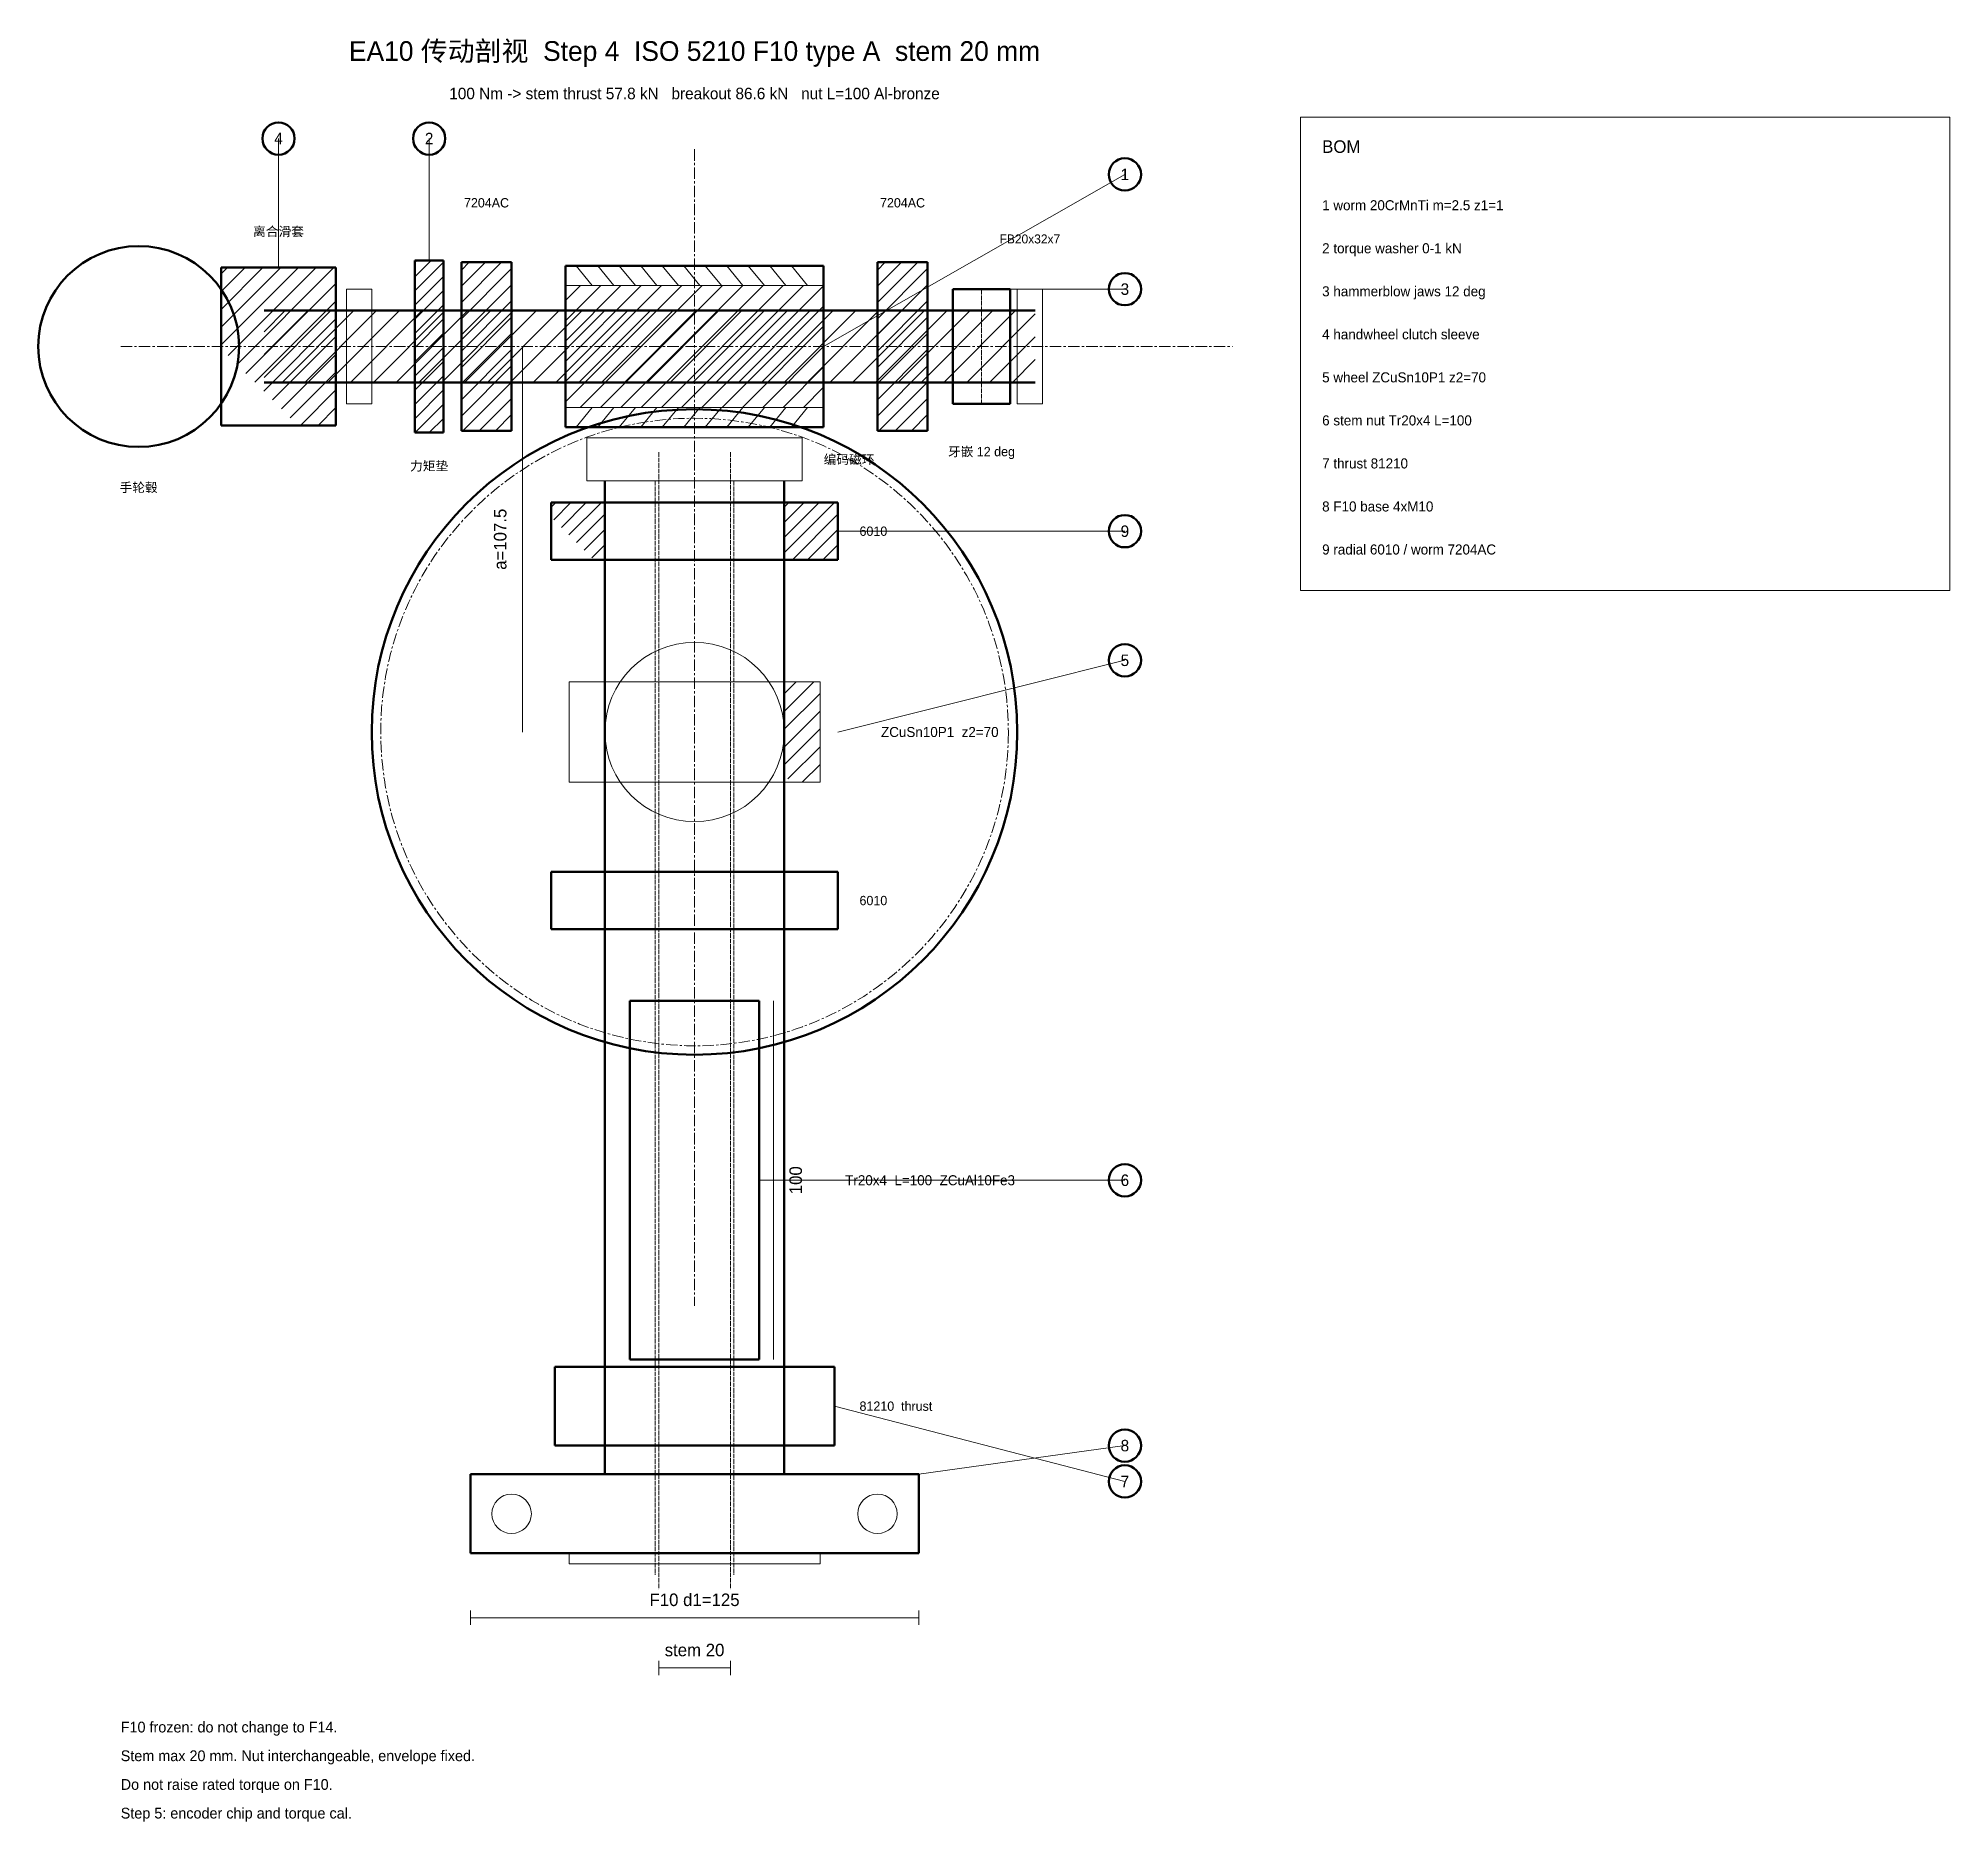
# Model space of a CAD drawing. Header units: millimetres. Extents: x -183 to 350, y -411 to 86.
import ezdxf
from ezdxf.enums import TextEntityAlignment as Align

# ---------------------------------------------------------------- set-up
doc = ezdxf.new("R2010")
doc.units = ezdxf.units.MM
doc.linetypes.add('CENTER', pattern=[5.08, 3.175, -0.635, 0.635, -0.635])
doc.linetypes.add('DASHED', pattern=[1.524, 1.27, -0.254])
for name, color, linetype, lineweight in [('中心线', 1, 'CENTER', 18), ('剖面线', 8, 'Continuous', 13), ('文字', 7, 'Continuous', 18), ('标注', 3, 'Continuous', 18), ('细实线', 7, 'Continuous', 18), ('虚线', 8, 'DASHED', 18), ('轮廓', 7, 'Continuous', 50)]:
    doc.layers.add(name, color=color, linetype=linetype, lineweight=lineweight)
doc.styles.add('CN', font='DroidSansFallbackFull.ttf')

msp = doc.modelspace()

# ---------------------------------------------------------------- linework, layer by layer
at = {"layer": '中心线', "linetype": 'CENTER', "lineweight": 18}
for p, q in [((0, 55), (0, -267.5)), ((-160, 0), (150, 0))]:
    msp.add_line(p, q, dxfattribs=at)
at = {"layer": '剖面线', "lineweight": 13}
for p, q in [((-132, 0.45), (-110.45, 22)), ((-132, 5.4), (-115.4, 22)), ((-132, 10.35), (-120.35, 22)), ((-132, 15.3), (-125.3, 22)), ((-132, 20.25), (-130.25, 22)), ((-130.03, -2.54), (-105.5, 22)), ((-127.56, -5.01), (-100.55, 22)), ((-78, 19.48), (-73.48, 24)), ((-78, 23.44), (-77.44, 24)), ((-78, 15.52), (-70, 23.52)), ((-65, 12.28), (-53.78, 23.5)), ((-65, 16.81), (-58.31, 23.5)), ((-65, 21.33), (-62.83, 23.5)), ((-65, 7.75), (-51, 21.75)), ((51, 12.28), (62.22, 23.5)), ((51, 16.81), (57.69, 23.5)), ((51, 21.33), (53.17, 23.5)), ((51, 7.75), (65, 21.75)), ((-125.08, -7.49), (-100, 17.6)), ((-78, 11.56), (-70, 19.56)), ((-65, 3.23), (-51, 17.23)), ((-36, -15.46), (-3.54, 17)), ((-36, -9.8), (-9.2, 17)), ((-36, -4.15), (-14.85, 17)), ((-36, 1.51), (-20.51, 17)), ((-36, 7.17), (-26.17, 17)), ((-36, 12.82), (-31.82, 17)), ((-31.88, -17), (2.12, 17)), ((-26.23, -17), (7.77, 17)), ((-20.57, -17), (13.43, 17)), ((-14.91, -17), (19.09, 17)), ((-9.25, -17), (24.75, 17)), ((-3.6, -17), (30.4, 17)), ((2.06, -17), (36, 16.94)), ((51, 3.23), (65, 17.23)), ((-122.61, -9.96), (-100, 12.65)), ((-78, 7.6), (-70, 15.6)), ((-78, 3.64), (-70, 11.64)), ((-65, -1.3), (-51, 12.7)), ((7.72, -17), (36, 11.28)), ((51, -1.3), (65, 12.7)), ((-120.13, -12.44), (-100, 7.7)), ((-120, -8.63), (-101.37, 10)), ((-120, -2.26), (-107.74, 10)), ((-120, 4.1), (-114.1, 10)), ((-115.01, -10), (-95.01, 10)), ((-108.65, -10), (-88.65, 10)), ((-102.28, -10), (-82.28, 10)), ((-95.92, -10), (-75.92, 10)), ((-89.55, -10), (-69.55, 10)), ((-83.19, -10), (-63.19, 10)), ((-78, -0.32), (-70, 7.68)), ((-76.83, -10), (-56.83, 10)), ((-70.46, -10), (-50.46, 10)), ((-65, -5.82), (-51, 8.18)), ((-64.1, -10), (-44.1, 10)), ((-57.74, -10), (-37.74, 10)), ((-51.37, -10), (-31.37, 10)), ((-45.01, -10), (-25.01, 10)), ((-38.64, -10), (-18.64, 10)), ((-32.28, -10), (-12.28, 10)), ((-25.92, -10), (-5.92, 10)), ((-19.55, -10), (0.45, 10)), ((-13.19, -10), (6.81, 10)), ((-6.82, -10), (13.18, 10)), ((-0.46, -10), (19.54, 10)), ((5.9, -10), (25.9, 10)), ((12.27, -10), (32.27, 10)), ((13.37, -17), (36, 5.63)), ((18.63, -10), (38.63, 10)), ((25, -10), (45, 10)), ((31.36, -10), (51.36, 10)), ((37.72, -10), (57.72, 10)), ((44.09, -10), (64.09, 10)), ((50.45, -10), (70.45, 10)), ((51, -5.82), (65, 8.18)), ((56.82, -10), (76.82, 10)), ((63.18, -10), (83.18, 10)), ((69.54, -10), (89.54, 10)), ((75.91, -10), (95, 9.09)), ((-117.66, -14.91), (-100, 2.75)), ((-78, -4.28), (-70, 3.72)), ((-65, -10.35), (-51, 3.65)), ((51, -10.35), (65, 3.65)), ((82.27, -10), (95, 2.73)), ((-115.18, -17.38), (-100, -2.2)), ((-78, -8.24), (-70, -0.24)), ((-78, -12.2), (-70, -4.2)), ((-65, -14.87), (-51, -0.87)), ((19.03, -17), (36, -0.03)), ((51, -14.87), (65, -0.87)), ((88.64, -10), (95, -3.64)), ((-112.71, -19.86), (-100, -7.15)), ((-78, -16.16), (-70, -8.16)), ((-65, -19.4), (-51, -5.4)), ((-64.58, -23.5), (-51, -9.92)), ((24.69, -17), (36, -5.69)), ((51, -19.4), (65, -5.4)), ((51.42, -23.5), (65, -9.92)), ((95, -10), (95, -10)), ((-109.9, -22), (-100, -12.1)), ((-78, -20.12), (-70, -12.12)), ((-60.05, -23.5), (-51, -14.45)), ((30.34, -17), (36, -11.34)), ((55.95, -23.5), (65, -14.45)), ((-104.95, -22), (-100, -17.05)), ((-77.92, -24), (-70, -16.08)), ((-73.96, -24), (-70, -20.04)), ((-55.53, -23.5), (-51, -18.97)), ((36, -17), (36, -17)), ((60.47, -23.5), (65, -18.97)), ((-100, -22), (-100, -22)), ((65, -23.5), (65, -23.5)), ((-40, -44.8), (-38.7, -43.5)), ((-39.26, -48.31), (-34.46, -43.5)), ((-37.14, -50.43), (-30.21, -43.5)), ((-35.02, -52.55), (-25.97, -43.5)), ((-32.9, -54.67), (-25, -46.77)), ((25, -57.53), (39.03, -43.5)), ((25, -53.29), (34.79, -43.5)), ((25, -49.04), (30.54, -43.5)), ((25, -44.8), (26.3, -43.5)), ((27.27, -59.5), (40, -46.77)), ((-30.78, -56.79), (-25, -51.01)), ((31.51, -59.5), (40, -51.01)), ((-28.66, -58.91), (-25, -55.26)), ((35.76, -59.5), (40, -55.26)), ((40, -59.5), (40, -59.5)), ((25, -101.8), (33.3, -93.5)), ((25, -96.85), (28.35, -93.5)), ((25, -106.75), (35, -96.75)), ((25, -111.7), (35, -101.7)), ((25, -116.65), (35, -106.65)), ((26.02, -120.58), (35, -111.6)), ((30.05, -121.5), (35, -116.55))]:
    msp.add_line(p, q, dxfattribs=at)
at = {"layer": '标注', "lineweight": 18}
for p, q in [((-116, 22), (-116, 58)), ((-74, 24), (-74, 58)), ((36, 0), (120, 48)), ((80, 16), (120, 16)), ((-48, 0), (-48, -107.5)), ((40, -51.5), (120, -51.5)), ((40, -107.5), (120, -87.5)), ((22, -282.5), (22, -182.5)), ((18, -232.5), (120, -232.5)), ((39, -295.5), (120, -316.5)), ((62.5, -314.5), (120, -306.5)), ((-62.5, -356.5), (-62.5, -352.5)), ((-62.5, -354.5), (62.5, -354.5)), ((62.5, -356.5), (62.5, -352.5)), ((-10, -370.5), (-10, -366.5)), ((10, -370.5), (10, -366.5)), ((-10, -368.5), (10, -368.5))]:
    msp.add_line(p, q, dxfattribs=at)
at = {"layer": '细实线', "lineweight": 18}
for p, q in [((350, 64), (169, 64)), ((169, 64), (169, -68)), ((350, -68), (350, 64)), ((-33, 22.5), (-28.5, 17)), ((-27, 22.5), (-22.5, 17)), ((-21, 22.5), (-16.5, 17)), ((-15, 22.5), (-10.5, 17)), ((-9, 22.5), (-4.5, 17)), ((-3, 22.5), (1.5, 17)), ((3, 22.5), (7.5, 17)), ((9, 22.5), (13.5, 17)), ((15, 22.5), (19.5, 17)), ((21, 22.5), (25.5, 17)), ((27, 22.5), (31.5, 17)), ((-90, 16), (-97, 16)), ((-97, 16), (-97, -16)), ((-90, -16), (-90, 16)), ((-36, 17), (36, 17)), ((97, 16), (90, 16)), ((90, 16), (90, -16)), ((97, -16), (97, 16)), ((-97, -16), (-90, -16)), ((-36, -17), (36, -17)), ((-33, -22.5), (-28.5, -17)), ((-27, -22.5), (-22.5, -17)), ((-21, -22.5), (-16.5, -17)), ((-15, -22.5), (-10.5, -17)), ((-9, -22.5), (-4.5, -17)), ((-3, -22.5), (1.5, -17)), ((3, -22.5), (7.5, -17)), ((9, -22.5), (13.5, -17)), ((15, -22.5), (19.5, -17)), ((21, -22.5), (25.5, -17)), ((27, -22.5), (31.5, -17)), ((90, -16), (97, -16)), ((30, -25.5), (-30, -25.5)), ((-30, -25.5), (-30, -37.5)), ((30, -37.5), (30, -25.5)), ((-30, -37.5), (30, -37.5)), ((169, -68), (350, -68)), ((35, -93.5), (-35, -93.5)), ((-35, -93.5), (-35, -121.5)), ((35, -121.5), (35, -93.5)), ((-35, -121.5), (35, -121.5)), ((35, -336.5), (-35, -336.5)), ((-35, -336.5), (-35, -339.5)), ((-35, -339.5), (35, -339.5)), ((35, -339.5), (35, -336.5))]:
    msp.add_line(p, q, dxfattribs=at)
at = {"layer": '细实线', "linetype": 'CENTER', "lineweight": 18}
msp.add_circle((0, -107.5), 87.5, dxfattribs=at)
at = {"layer": '细实线', "lineweight": 18}
for centre, radius in [((0, -107.5), 25), ((-51, -325.5), 5.5), ((51, -325.5), 5.5)]:
    msp.add_circle(centre, radius, dxfattribs=at)
at = {"layer": '虚线', "linetype": 'DASHED', "lineweight": 18}
for p, q in [((80, -16), (80, 16)), ((-10, -29.5), (-10, -346.5)), ((10, -29.5), (10, -346.5)), ((-11, -37.5), (-11, -342.5)), ((11, -37.5), (11, -342.5))]:
    msp.add_line(p, q, dxfattribs=at)
at = {"layer": '轮廓', "lineweight": 50}
for p, q in [((-100, 22), (-132, 22)), ((-132, 22), (-132, -22)), ((-100, -22), (-100, 22)), ((-70, 24), (-78, 24)), ((-78, 24), (-78, -24)), ((-70, -24), (-70, 24)), ((-51, 23.5), (-65, 23.5)), ((-65, 23.5), (-65, -23.5)), ((-51, -23.5), (-51, 23.5)), ((36, 22.5), (-36, 22.5)), ((-36, 22.5), (-36, -22.5)), ((36, -22.5), (36, 22.5)), ((65, 23.5), (51, 23.5)), ((51, 23.5), (51, -23.5)), ((65, -23.5), (65, 23.5)), ((88, 16), (72, 16)), ((72, 16), (72, -16)), ((88, -16), (88, 16)), ((-120, 10), (95, 10)), ((-120, -10), (95, -10)), ((72, -16), (88, -16)), ((-132, -22), (-100, -22)), ((-78, -24), (-70, -24)), ((-65, -23.5), (-51, -23.5)), ((-36, -22.5), (36, -22.5)), ((51, -23.5), (65, -23.5)), ((-25, -37.5), (-25, -314.5)), ((25, -37.5), (25, -314.5)), ((40, -43.5), (-40, -43.5)), ((-40, -43.5), (-40, -59.5)), ((40, -59.5), (40, -43.5)), ((-40, -59.5), (40, -59.5)), ((40, -146.5), (-40, -146.5)), ((-40, -146.5), (-40, -162.5)), ((40, -162.5), (40, -146.5)), ((-40, -162.5), (40, -162.5)), ((18, -182.5), (-18, -182.5)), ((-18, -182.5), (-18, -282.5)), ((18, -282.5), (18, -182.5)), ((39, -284.5), (-39, -284.5)), ((-39, -284.5), (-39, -306.5)), ((-18, -282.5), (18, -282.5)), ((39, -306.5), (39, -284.5)), ((-39, -306.5), (39, -306.5)), ((62.5, -314.5), (-62.5, -314.5)), ((-62.5, -314.5), (-62.5, -336.5)), ((62.5, -336.5), (62.5, -314.5)), ((-62.5, -336.5), (62.5, -336.5))]:
    msp.add_line(p, q, dxfattribs=at)
for centre, radius in [((-116, 58), 4.5), ((-74, 58), 4.5), ((120, 48), 4.5), ((-155, 0), 28), ((120, 16), 4.5), ((0, -107.5), 90), ((120, -51.5), 4.5), ((120, -87.5), 4.5), ((120, -232.5), 4.5), ((120, -306.5), 4.5), ((120, -316.5), 4.5)]:
    msp.add_circle(centre, radius, dxfattribs=at)

# ---------------------------------------------------------------- texts
at = {"layer": '文字', "style": 'CN'}
for s, height, p in [('EA10 传动剖视  Step 4  ISO 5210 F10 type A  stem 20 mm', 5.5, (0, 78)), ('100 Nm -> stem thrust 57.8 kN   breakout 86.6 kN   nut L=100 Al-bronze', 3.2, (0, 68)), ('7204AC', 2.6, (-58, 38)), ('7204AC', 2.6, (58, 38)), ('离合滑套', 2.6, (-116, 30)), ('FB20x32x7', 2.5, (93.5, 28))]:
    msp.add_text(s, height=height, dxfattribs=at).set_placement(p, align=Align.BOTTOM_CENTER)
for s, p in [('4', (-116, 58)), ('2', (-74, 58)), ('1', (120, 48)), ('3', (120, 16)), ('9', (120, -51.5)), ('5', (120, -87.5)), ('6', (120, -232.5)), ('8', (120, -306.5)), ('7', (120, -316.5))]:
    msp.add_text(s, height=3.2, dxfattribs=at).set_placement(p, align=Align.MIDDLE_CENTER)
for s, height, p in [('BOM', 3.5, (175, 54)), ('1 worm 20CrMnTi m=2.5 z1=1', 2.8, (175, 38)), ('2 torque washer 0-1 kN', 2.8, (175, 26)), ('3 hammerblow jaws 12 deg', 2.8, (175, 14)), ('4 handwheel clutch sleeve', 2.8, (175, 2)), ('5 wheel ZCuSn10P1 z2=70', 2.8, (175, -10)), ('6 stem nut Tr20x4 L=100', 2.8, (175, -22)), ('7 thrust 81210', 2.8, (175, -34)), ('8 F10 base 4xM10', 2.8, (175, -46)), ('9 radial 6010 / worm 7204AC', 2.8, (175, -58)), ('F10 frozen: do not change to F14.', 3, (-160, -386.5)), ('Stem max 20 mm. Nut interchangeable, envelope fixed.', 3, (-160, -394.5)), ('Do not raise rated torque on F10.', 3, (-160, -402.5)), ('Step 5: encoder chip and torque cal.', 3, (-160, -410.5))]:
    msp.add_text(s, height=height, dxfattribs=at).set_placement(p)
for s, p in [('力矩垫', (-74, -32)), ('牙嵌 12 deg', (80, -28)), ('手轮毂', (-155, -38))]:
    msp.add_text(s, height=2.6, dxfattribs=at).set_placement(p, align=Align.TOP_CENTER)
for s, height, p in [('编码磁环', 2.6, (36, -31.5)), ('6010', 2.6, (46, -51.5)), ('ZCuSn10P1  z2=70', 2.8, (52, -107.5)), ('6010', 2.6, (46, -154.5)), ('Tr20x4  L=100  ZCuAl10Fe3', 2.8, (42, -232.5)), ('81210  thrust', 2.6, (46, -295.5))]:
    msp.add_text(s, height=height, dxfattribs=at).set_placement(p, align=Align.MIDDLE_LEFT)
at = {"layer": '标注', "style": 'CN'}
for s, p in [('a=107.5', (-54.2, -53.75)), ('100', (28.2, -232.5))]:
    msp.add_text(s, height=3.5, rotation=90, dxfattribs=at).set_placement(p, align=Align.MIDDLE_CENTER)
for s, p in [('F10 d1=125', (0, -352.3)), ('stem 20', (0, -366.3))]:
    msp.add_text(s, height=3.5, dxfattribs=at).set_placement(p, align=Align.BOTTOM_CENTER)

doc.saveas('drawing.dxf')
